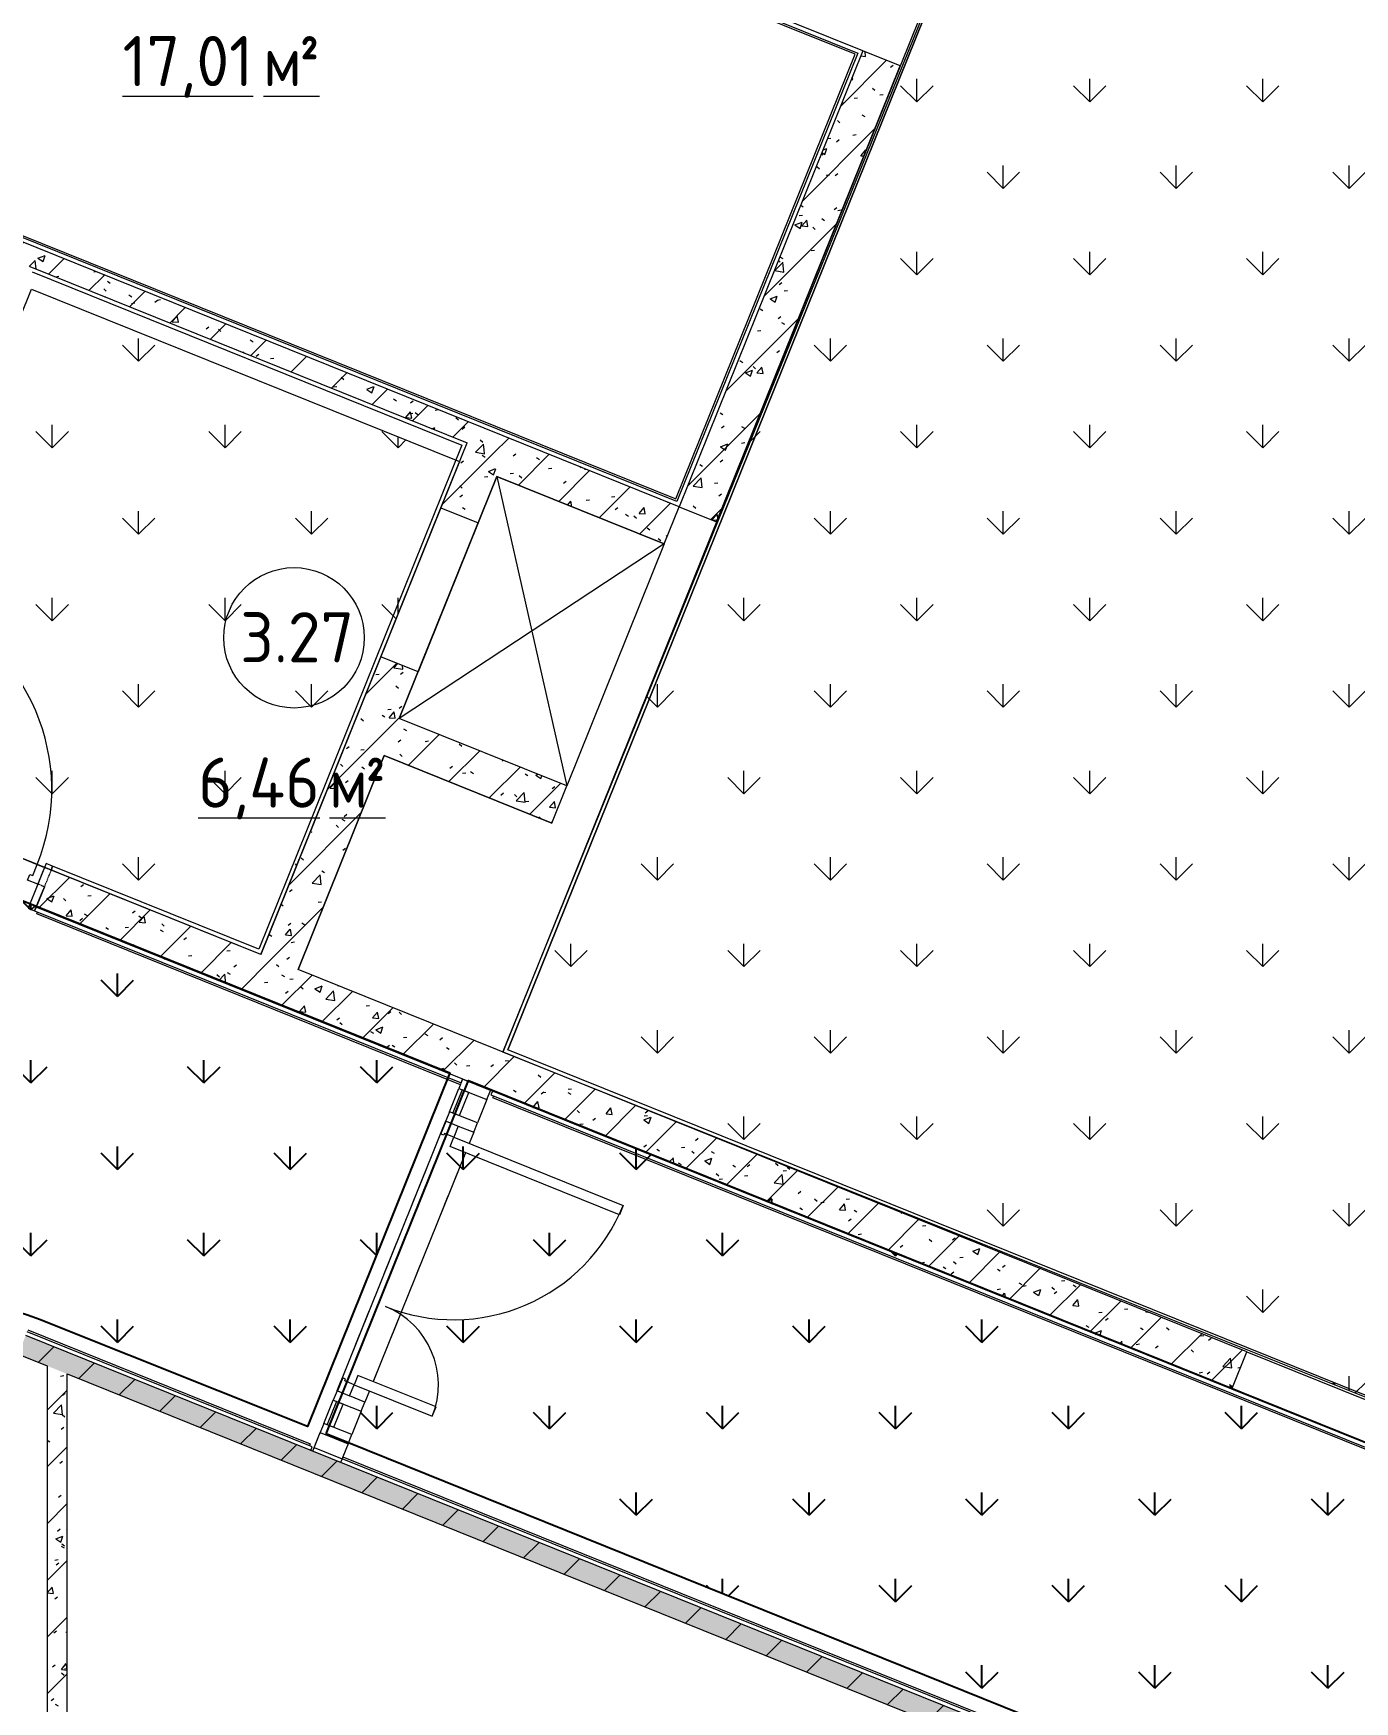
# Model space of a CAD drawing. Header units: millimetres. Extents: x -584918 to 2941280, y 3000189 to 4229862.
# Drawn here: x -433852 to -427265, y 4040997 to 4049313 of the extents above; entities that cross this region are included whole.
import ezdxf

# ---------------------------------------------------------------- set-up
doc = ezdxf.new("R2010")
doc.units = ezdxf.units.MM
doc.linetypes.add('ASVP_Невидимые', pattern=[5, 3, -2])
doc.linetypes.add('ASVP_Штриховая_ш3 п1_5', pattern=[4.5, 3, -1.5])
for name, color, linetype, lineweight in [('Витраж', 7, 'Continuous', 0), ('Двери', 7, 'Continuous', 0), ('Линии', 7, 'Continuous', 0), ('Линии разделители', 7, 'ASVP_Штриховая_ш3 п1_5', 0), ('Марки помещений', 7, 'Continuous', 0), ('Обобщенные модели', 7, 'Continuous', 0), ('Панели витража', 7, 'Continuous', 0), ('Перекрытие', 7, 'Continuous', 0), ('Стены внутренние', 7, 'Continuous', 0), ('Стены несущие', 7, 'Continuous', 0), ('Стены отделка', 7, 'Continuous', 0), ('экспертиза условные обозначения', 1, 'Continuous', 0)]:
    doc.layers.add(name, color=color, linetype=linetype, lineweight=lineweight)
doc.styles.add('GOST Common_2', font='', dxfattribs={"height": 500})
doc.styles.add('GOST Common_3', font='', dxfattribs={"width": 0.9, "height": 500})
doc.styles.get('GOST Common_2').set_extended_font_data('GOST Common')
doc.styles.get('GOST Common_3').set_extended_font_data('GOST Common')
pattern_1 = [(45, (-440814.02, 4025236.82), (-141.4214, 141.4214), [])]
pattern_2 = [(50, (-440814.02, 4025236.82), (364.368, -31.8783), [38.1, -419.1]), (355, (-440814.02, 4025236.8), (-70.486, 382.1133), [30.48, -335.28]), (100.451, (-440783.66, 4025234.16), (293.885, 350.2334), [32.38, -356.18]), (46.184, (-440814, 4025338.4), (542.1585, -84.086), [57.15, -628.65]), (96.636, (-440768.84, 4025331.4), (474.805, 494.855), [48.57, -534.27]), (351.184, (-440814, 4025338.4), (474.81, 494.85), [45.72, -502.92]), (21, (-440763.22, 4025313.02), (303.2285, -204.5305), [38.1, -419.1]), (326, (-440763.22, 4025313), (123.604, 368.376), [30.48, -335.28]), (71.451, (-440737.95, 4025295.97), (426.834, 163.8427), [32.38, -356.18]), (37.5, (-440814.02, 4025236.82), (6.17665, 169.11015), [16.764, -314.452, 16.764, -323.596, -336.55]), (37.5, (-440814.02, 4025236.82), (6.17665, 169.11015), [-671.576, 16.764, -319.786]), (7.5, (-440814.02, 4025236.82), (133.6389, 200.3615), [16.764, -177.292, 16.764, -306.832, -128.27]), (7.5, (-440814.02, 4025236.82), (133.6389, 200.3615), [-517.652, 16.764, -111.506]), (327.5, (-440927.3, 4025236.82), (271.1818, -11.45836), [16.764, -110.236, 16.764, -379.476, -525.78]), (327.5, (-440927.3, 4025236.82), (271.1818, -11.45836), [-523.24, 16.764, -509.016]), (317.5, (-440978.1, 4025236.82), (296.2585, 50.8528), [16.764, -148.336, 16.764, -246.38, -373.38]), (317.5, (-440978.1, 4025236.82), (296.2585, 50.8528), [-428.244, 16.764, -356.616])]
pattern_3 = [(90, (-441193.04, 3779846), (-431.0523, 431.0523), [114.3, -747.8046]), (45, (-441193.04, 3779846), (-431.0523, 431.0523), [114.3, -495.3]), (135, (-441193.04, 3779846), (-431.0523, -431.0523), [114.3, -495.3])]
pattern_4 = [(90, (-520400.44, 3484724), (-431.0523, 431.0523), [114.3, -747.8046]), (45, (-520400.44, 3484724), (-431.0523, 431.0523), [114.3, -495.3]), (135, (-520400.44, 3484724), (-431.0523, -431.0523), [114.3, -495.3])]

# ---------------------------------------------------------------- blocks, each defined once
blk = doc.blocks.new('ASVP_ДверьПротивопожарнаяСтальная_1 полотно - EI30 1000х2000h_полотно_ Г Пр _925 в свету_-7790708-АР Этаж 03')
at = {"layer": 'Двери', "lineweight": 18}
for p, q in [((-500, 1100), (-440, 1100)), ((-500, 100), (-500, 1100)), ((-440, 1100), (-440, 100)), ((-540, 100), (-500, 100)), ((-540, 10), (-540, 100)), ((-440, 100), (-500, 100)), ((-500, 100), (-500, 40)), ((500, 100), (540, 100)), ((500, 40), (500, 100)), ((540, 100), (540, 10)), ((-485, 10), (-540, 10)), ((-500, 40), (-485, 40)), ((-485, 40), (-485, 10)), ((485, 40), (500, 40)), ((485, 10), (485, 40)), ((540, 10), (485, 10))]:
    blk.add_line(p, q, dxfattribs=at)
at = {"layer": 'Двери', "linetype": 'ASVP_Невидимые', "lineweight": 18}
for p, q in [((-575, 100), (-540, 100)), ((-575, 10), (-575, 100)), ((-540, 100), (-540, 10)), ((540, 100), (575, 100)), ((540, 10), (540, 100)), ((575, 100), (575, 10)), ((-540, 10), (-575, 10)), ((575, 10), (540, 10))]:
    blk.add_line(p, q, dxfattribs=at)
at = {"layer": 'Двери'}
blk.add_arc((-500, 100), 1000, 0, 90, dxfattribs=at)
blk = doc.blocks.new('Системная панель - Cтеклопакет Двухкамерный_36 мм-6338300-АР Этаж 03')
at = {"layer": 'Панели витража', "lineweight": 18}
for p, q in [((62.5, 18), (-62.5, 18)), ((-62.5, 18), (-62.5, -18)), ((62.5, -18), (62.5, 18)), ((-62.5, -18), (62.5, -18))]:
    blk.add_line(p, q, dxfattribs=at)
blk = doc.blocks.new('Прямоугольный импост - 50х150 мм-6338301-АР Этаж 03')
at = {"layer": 'Витраж', "lineweight": 18}
for p, q in [((-50, 115), (0, 115)), ((-50, -35), (-50, 115)), ((0, 115), (0, -35)), ((0, -35), (-50, -35))]:
    blk.add_line(p, q, dxfattribs=at)
blk = doc.blocks.new('ASVP_ДверьАлюминиеваяВитражная_2 полотна - Остекленная Внутренняя-6432274-АР Этаж 03')
at = {"layer": 'Двери', "lineweight": 18}
for p, q in [((-665, 942.5), (-615, 942.5)), ((-665, 32.5), (-665, 942.5)), ((-615, 942.5), (-615, 32.5)), ((665, 452.5), (615, 452.5)), ((615, 452.5), (615, 32.5)), ((665, 32.5), (665, 452.5)), ((-725, 32.5), (-665, 32.5)), ((-725, -32.5), (-725, 32.5)), ((-615, 32.5), (-665, 32.5)), ((-665, 32.5), (-665, -17.5)), ((615, 32.5), (665, 32.5)), ((725, 32.5), (665, 32.5)), ((665, 32.5), (665, -17.5)), ((725, -32.5), (725, 32.5)), ((-655, -32.5), (-725, -32.5)), ((-665, -17.5), (-655, -17.5)), ((-655, -17.5), (-655, -32.5)), ((665, -17.5), (655, -17.5)), ((655, -17.5), (655, -32.5)), ((655, -32.5), (725, -32.5))]:
    blk.add_line(p, q, dxfattribs=at)
at = {"layer": 'Двери'}
for centre, radius, start, end in [((-665, 32.5), 910, 360, 90), ((665, 32.5), 420, 90, 180)]:
    blk.add_arc(centre, radius, start, end, dxfattribs=at)
blk = doc.blocks.new('Прямоугольный импост - 50х150 мм-6338298-АР Этаж 03')
at = {"layer": 'Витраж', "lineweight": 18}
for p, q in [((-25, 115), (25, 115)), ((-25, -35), (-25, 115)), ((25, 115), (25, 32.5)), ((25, -35), (-25, -35)), ((25, -32.5), (25, -35))]:
    blk.add_line(p, q, dxfattribs=at)
blk = doc.blocks.new('Прямоугольный импост - 50х150 мм-V4-АР Этаж 03')
at = {"layer": 'Витраж', "lineweight": 18}
for p, q in [((-25, 115), (25, 115)), ((-25, 32.5), (-25, 115)), ((25, 115), (25, -35)), ((-25, -35), (-25, -32.5)), ((25, -35), (-25, -35))]:
    blk.add_line(p, q, dxfattribs=at)
blk = doc.blocks.new('Прямоугольный импост - 50х150 мм-6338307-АР Этаж 03')
at = {"layer": 'Витраж', "lineweight": 18}
for p, q in [((0, 115), (-50, 115)), ((-50, 115), (-50, -35)), ((0, -35), (0, 115)), ((-50, -35), (0, -35))]:
    blk.add_line(p, q, dxfattribs=at)
blk = doc.blocks.new('ASVP_ОТКОС_Оштукатуривание дверного откоса - Оштукатуривание дверного откоса-5867985-АР Этаж 03')
at = {"layer": 'Обобщенные модели'}
for p, q in [((-575, 130), (-575, 0)), ((-540, 0), (-540, 130)), ((540, 130), (540, 0)), ((575, 0), (575, 130)), ((-575, 0), (-540, 0)), ((540, 0), (575, 0))]:
    blk.add_line(p, q, dxfattribs=at)
blk = doc.blocks.new('ASVP_ОТКОС_Оштукатуривание дверного откоса - Оштукатуривание дверного откоса-6302083-АР Этаж 03')
at = {"layer": 'Обобщенные модели'}
for p, q in [((-575, 20), (-575, 0)), ((-540, 0), (-540, 20)), ((540, 20), (540, 0)), ((575, 0), (575, 20)), ((-575, 0), (-540, 0)), ((540, 0), (575, 0))]:
    blk.add_line(p, q, dxfattribs=at)
blk = doc.blocks.new('ASVP_Марка_Помещение_ДваЗначения - Номер Площадь-685795-АР Этаж 03')
at = {"layer": 'Марки помещений'}
blk.add_circle((0, 0), 3.5, dxfattribs=at)

msp = doc.modelspace()

# ---------------------------------------------------------------- hatches: boundary and pattern name
at = {"layer": 'Стены внутренние'}
h = msp.add_hatch(dxfattribs=at)
h.set_pattern_fill('FP_4', color=256, style=0, pattern_type=2)
h.set_pattern_definition(pattern_1)
h.paths.add_polyline_path([(-431690.201, 4047272.164), (-431652.823, 4047364.916), (-437217.937, 4049607.574), (-437255.314, 4049514.822), (-431716.227, 4047282.652)])
h = msp.add_hatch(dxfattribs=at)
h.set_pattern_fill('FP_5', color=256, style=0, pattern_type=2)
h.set_pattern_definition(pattern_2)
h.paths.add_polyline_path([(-431690.201, 4047272.164), (-431652.823, 4047364.916), (-437217.937, 4049607.574), (-437255.314, 4049514.822), (-431716.227, 4047282.652)])
h = msp.add_hatch(dxfattribs=at)
h.set_pattern_fill('FP_4', color=256, style=0, pattern_type=2)
h.set_pattern_definition(pattern_1)
h.paths.add_polyline_path([(-430447.049, 4046879.007), (-429531.297, 4049151.428), (-429716.8, 4049226.183), (-430632.552, 4046953.762)])
h = msp.add_hatch(dxfattribs=at)
h.set_pattern_fill('FP_5', color=256, style=0, pattern_type=2)
h.set_pattern_definition(pattern_2)
h.paths.add_polyline_path([(-430447.049, 4046879.007), (-429531.297, 4049151.428), (-429716.8, 4049226.183), (-430632.552, 4046953.762)])
h = msp.add_hatch(dxfattribs=at)
h.set_pattern_fill('FP_4', color=256, style=0, pattern_type=2)
h.set_pattern_definition(pattern_1)
h.paths.add_polyline_path([(-430707.308, 4046768.258), (-430632.552, 4046953.762), (-431652.823, 4047364.916), (-431690.201, 4047272.164), (-431504.835, 4047197.065), (-431542.075, 4047104.657), (-431167.632, 4046953.762)])
h = msp.add_hatch(dxfattribs=at)
h.set_pattern_fill('FP_5', color=256, style=0, pattern_type=2)
h.set_pattern_definition(pattern_2)
h.paths.add_polyline_path([(-430707.308, 4046768.258), (-430632.552, 4046953.762), (-431652.823, 4047364.916), (-431690.201, 4047272.164), (-431504.835, 4047197.065), (-431542.075, 4047104.657), (-431167.632, 4046953.762)])
h = msp.add_hatch(dxfattribs=at)
h.set_pattern_fill('FP_4', color=256, style=0, pattern_type=2)
h.set_pattern_definition(pattern_1)
h.paths.add_polyline_path([(-432532.582, 4044646.732), (-431934.54, 4046130.762), (-432120.043, 4046205.517), (-432718.086, 4044721.487), (-432707.564, 4044717.247)])
h.paths.add_polyline_path([(-431635.519, 4046872.777), (-431504.835, 4047197.465), (-431690.201, 4047272.164), (-431821.022, 4046947.532), (-431652.823, 4046879.751)])
h = msp.add_hatch(dxfattribs=at)
h.set_pattern_fill('FP_5', color=256, style=0, pattern_type=2)
h.set_pattern_definition(pattern_2)
h.paths.add_polyline_path([(-432532.582, 4044646.732), (-431934.54, 4046130.762), (-432120.043, 4046205.517), (-432718.086, 4044721.487), (-432707.564, 4044717.247)])
h.paths.add_polyline_path([(-431635.519, 4046872.777), (-431504.835, 4047197.465), (-431690.201, 4047272.164), (-431821.022, 4046947.532), (-431652.823, 4046879.751)])
h = msp.add_hatch(dxfattribs=at)
h.set_pattern_fill('FP_4', color=256, style=0, pattern_type=2)
h.set_pattern_definition(pattern_1)
h.paths.add_polyline_path([(-431267.972, 4045376.98), (-431193.217, 4045562.484), (-432027.984, 4045898.882), (-432102.739, 4045713.379), (-431486.285, 4045464.957)])
h = msp.add_hatch(dxfattribs=at)
h.set_pattern_fill('FP_5', color=256, style=0, pattern_type=2)
h.set_pattern_definition(pattern_2)
h.paths.add_polyline_path([(-431267.972, 4045376.98), (-431193.217, 4045562.484), (-432027.984, 4045898.882), (-432102.739, 4045713.379), (-431486.285, 4045464.957)])
h = msp.add_hatch(dxfattribs=at)
h.set_pattern_fill('FP_4', color=256, style=0, pattern_type=2)
h.set_pattern_definition(pattern_1)
h.paths.add_polyline_path([(-427876.991, 4042554.969), (-427802.235, 4042740.473), (-433763.81, 4045142.898), (-433838.565, 4044957.394), (-428337.315, 4042740.473)])
h = msp.add_hatch(dxfattribs=at)
h.set_pattern_fill('FP_5', color=256, style=0, pattern_type=2)
h.set_pattern_definition(pattern_2)
h.paths.add_polyline_path([(-427876.991, 4042554.969), (-427802.235, 4042740.473), (-433763.81, 4045142.898), (-433838.565, 4044957.394), (-428337.315, 4042740.473)])
h = msp.add_hatch(dxfattribs=at)
h.set_pattern_fill('FP_4', color=256, style=0, pattern_type=2)
h.set_pattern_definition(pattern_1)
h.paths.add_polyline_path([(-424801.809, 4039051.612), (-424764.432, 4039144.364), (-433890.656, 4042822.096), (-433928.033, 4042729.344), (-424887.513, 4039086.149)])
h = msp.add_hatch(dxfattribs=at)
h.set_pattern_fill('FP_5', color=256, style=0, pattern_type=2)
h.set_pattern_definition(pattern_2)
h.paths.add_polyline_path([(-424801.809, 4039051.612), (-424764.432, 4039144.364), (-433890.656, 4042822.096), (-433928.033, 4042729.344), (-424887.513, 4039086.149)])
h = msp.add_hatch(dxfattribs=at)
h.set_pattern_fill('FP_4', color=256, style=0, pattern_type=2)
h.set_pattern_definition(pattern_1)
h.paths.add_polyline_path([(-433683.121, 4036286.149), (-433683.121, 4042630.648), (-433783.121, 4042670.946), (-433783.121, 4036286.149)])
h = msp.add_hatch(dxfattribs=at)
h.set_pattern_fill('FP_5', color=256, style=0, pattern_type=2)
h.set_pattern_definition(pattern_2)
h.paths.add_polyline_path([(-433683.121, 4036286.149), (-433683.121, 4042630.648), (-433783.121, 4042670.946), (-433783.121, 4036286.149)])
at = {"layer": 'экспертиза условные обозначения'}
h = msp.add_hatch(dxfattribs=at)
h.set_pattern_fill('GRASS', color=2, scale=24)
h.set_pattern_definition(pattern_4)
h.paths.add_polyline_path([(-431512.311, 4044235.578), (-427800.851, 4053391.989), (-420788.808, 4050566.24), (-424474.242, 4041420.904)])
at = {"layer": 'экспертиза условные обозначения', "lineweight": -3}
h = msp.add_hatch(dxfattribs=at)
h.set_pattern_fill('GRASS', color=3, scale=24)
h.set_pattern_definition(pattern_3)
edge = h.paths.add_edge_path()
edge.add_line((-445679.162, 4047680.628), (-445018.622, 4049468.181))
edge.add_line((-445018.622, 4049468.181), (-439841.984, 4047376.683))
edge.add_line((-439841.984, 4047376.683), (-437786.215, 4052478.037))
edge.add_line((-437786.215, 4052478.037), (-436394.937, 4051917.372))
edge.add_line((-436394.937, 4051917.372), (-438448.837, 4046820.656))
edge.add_line((-438448.837, 4046820.656), (-431775.339, 4044131.336))
edge.add_line((-431775.339, 4044131.336), (-432485.514, 4042369.05))
edge.add_line((-432485.514, 4042369.05), (-433821.967, 4042902.23))
edge.add_arc((-434225.652, 4041870.898), 1107.523, 68.623549, 179.4277519)
edge.add_line((-435333.121, 4041881.959), (-435333.121, 4039986.149))
edge.add_line((-435333.121, 4039986.149), (-438083.121, 4039986.149))
edge.add_line((-438083.121, 4039986.149), (-438083.121, 4044619.411))
edge.add_line((-438083.121, 4044619.411), (-441018.582, 4045807.749))
edge.add_line((-441018.582, 4045807.749), (-445679.162, 4047680.628))
at = {"layer": 'экспертиза условные обозначения'}
h = msp.add_hatch(dxfattribs=at)
h.set_pattern_fill('GRASS', color=4, scale=24)
h.set_pattern_definition(pattern_4)
h.paths.add_polyline_path([(-433860.872, 4048039.098), (-431727.578, 4047179.412), (-432718.086, 4044721.487), (-434851.379, 4045581.172)])
at = {"layer": 'экспертиза условные обозначения', "lineweight": -3}
h = msp.add_hatch(dxfattribs=at)
h.set_pattern_fill('GRASS', color=3, scale=24)
h.set_pattern_definition(pattern_3)
edge = h.paths.add_edge_path()
edge.add_line((-432392.762, 4042331.672), (-431682.587, 4044093.958))
edge.add_line((-431682.587, 4044093.958), (-418356.009, 4038718.156))
edge.add_line((-418356.009, 4038718.156), (-419064.315, 4036960.507))
edge.add_line((-419064.315, 4036960.507), (-420218.582, 4037425.66))
edge.add_arc((-420665.045, 4036400.374), 1118.275, 66.4691573, 178.9169665)
edge.add_line((-421783.121, 4036421.511), (-421783.121, 4034586.149))
edge.add_line((-421783.121, 4034586.149), (-424683.121, 4034586.149))
edge.add_line((-424683.121, 4034586.149), (-424683.121, 4039219.411))
edge.add_line((-424683.121, 4039219.411), (-428618.582, 4040810.734))
edge.add_line((-428618.582, 4040810.734), (-432392.762, 4042331.672))

# ---------------------------------------------------------------- linework, layer by layer
at = {"layer": 'Линии'}
for p, q in [((-427800.851, 4053391.989), (-431486.285, 4044246.653)), ((-431542.075, 4047104.657), (-432027.984, 4045898.882)), ((-432027.984, 4045898.882), (-431542.075, 4047104.657)), ((-430707.308, 4046768.258), (-431542.075, 4047104.657)), ((-431542.075, 4047104.657), (-431193.217, 4045562.484)), ((-431542.075, 4047104.657), (-430707.308, 4046768.258)), ((-430707.308, 4046768.258), (-432027.984, 4045898.882)), ((-430707.308, 4046768.258), (-431193.217, 4045562.484)), ((-431193.217, 4045562.484), (-432027.984, 4045898.882)), ((-432102.739, 4045713.379), (-432532.582, 4044646.732)), ((-431267.972, 4045376.98), (-432102.739, 4045713.379))]:
    msp.add_line(p, q, dxfattribs=at)
at = {"layer": 'Линии разделители'}
for p, q in [((-431777.692, 4043938.218), (-431730.97, 4044054.158)), ((-431591.842, 4043998.092), (-431638.564, 4043882.152)), ((-432338.357, 4042546.94), (-431796.381, 4043891.842)), ((-431657.253, 4043835.776), (-431679.68, 4043780.125)), ((-431698.368, 4043733.749), (-432158.113, 4042592.9)), ((-432176.802, 4042546.524), (-432199.229, 4042490.873)), ((-432403.767, 4042384.624), (-432357.045, 4042500.564)), ((-432217.917, 4042444.497), (-432264.64, 4042328.558)), ((-432459.834, 4042245.496), (-432422.456, 4042338.248)), ((-432283.328, 4042282.182), (-432309.493, 4042217.255))]:
    msp.add_line(p, q, dxfattribs=at)
at = {"layer": 'Перекрытие'}
for p, q in [((-434705.241, 4045522.281), (-433833.373, 4045170.931)), ((-431777.692, 4043938.218), (-431730.97, 4044054.158)), ((-431591.842, 4043998.092), (-431638.564, 4043882.152)), ((-432338.357, 4042546.94), (-431796.381, 4043891.842)), ((-431657.253, 4043835.776), (-431679.68, 4043780.125)), ((-431698.368, 4043733.749), (-432158.113, 4042592.9)), ((-432176.802, 4042546.524), (-432199.229, 4042490.873)), ((-432403.767, 4042384.624), (-432357.045, 4042500.564)), ((-432217.917, 4042444.497), (-432264.64, 4042328.558)), ((-432459.834, 4042245.496), (-432422.456, 4042338.248)), ((-432283.328, 4042282.182), (-432309.493, 4042217.255)), ((-432452.358, 4042264.047), (-432313.23, 4042207.98))]:
    msp.add_line(p, q, dxfattribs=at)
at = {"layer": 'Стены внутренние'}
for p, q in [((-429755.839, 4049209.571), (-436285.572, 4051840.956)), ((-437178.898, 4049624.186), (-430649.165, 4046992.801)), ((-430649.165, 4046992.801), (-429755.839, 4049209.571)), ((-431635.519, 4046872.777), (-431934.54, 4046130.762)), ((-433835.865, 4044923.962), (-433832.128, 4044933.237)), ((-431723.495, 4044072.708), (-433835.865, 4044923.962)), ((-431561.179, 4044007.298), (-431557.441, 4044016.573)), ((-424901.593, 4041323.584), (-431561.179, 4044007.298)), ((-433879.442, 4042849.922), (-432471.808, 4042282.666)), ((-432471.808, 4042282.666), (-432475.546, 4042273.391)), ((-432309.493, 4042217.255), (-432313.23, 4042207.98)), ((-432309.493, 4042217.255), (-424703.121, 4039152.001))]:
    msp.add_line(p, q, dxfattribs=at)
at = {"layer": 'Стены несущие'}
for p, q in [((-430632.552, 4046953.762), (-437310.688, 4049644.951)), ((-429716.8, 4049226.183), (-430632.552, 4046953.762)), ((-429531.297, 4049151.428), (-429716.8, 4049226.183)), ((-430447.049, 4046879.007), (-429531.297, 4049151.428)), ((-433869.87, 4048150.538), (-431690.201, 4047272.164)), ((-431821.022, 4046947.532), (-431690.201, 4047272.164)), ((-431635.519, 4046872.777), (-431542.075, 4047104.657)), ((-431542.075, 4047104.657), (-430707.308, 4046768.258)), ((-431821.022, 4046947.532), (-431635.519, 4046872.777)), ((-430707.308, 4046768.258), (-430632.552, 4046953.762)), ((-430632.552, 4046953.762), (-430447.049, 4046879.007)), ((-432718.086, 4044721.487), (-432120.043, 4046205.517)), ((-431934.54, 4046130.762), (-432120.043, 4046205.517)), ((-432027.984, 4045898.882), (-431934.54, 4046130.762)), ((-431193.217, 4045562.484), (-432027.984, 4045898.882)), ((-432532.582, 4044646.732), (-432102.739, 4045713.379)), ((-432102.739, 4045713.379), (-431267.972, 4045376.98)), ((-431267.972, 4045376.98), (-431193.217, 4045562.484)), ((-432718.086, 4044721.487), (-433763.81, 4045142.898)), ((-433797.449, 4045059.422), (-433838.565, 4044957.394)), ((-427876.991, 4042554.969), (-433838.565, 4044957.394)), ((-427802.235, 4042740.473), (-432532.582, 4044646.732)), ((-424764.432, 4039144.364), (-433890.656, 4042822.096)), ((-433928.033, 4042729.344), (-433783.121, 4042670.946)), ((-427876.991, 4042554.969), (-427802.235, 4042740.473)), ((-433783.121, 4042670.946), (-433783.121, 4039986.149)), ((-433683.121, 4042630.648), (-428857.883, 4040686.149)), ((-433683.121, 4040686.149), (-433683.121, 4042630.648))]:
    msp.add_line(p, q, dxfattribs=at)
at = {"layer": 'Стены отделка'}
for p, q in [((-427811.926, 4053418.015), (-431512.311, 4044235.578)), ((-431486.285, 4044246.653), (-427800.851, 4053391.989)), ((-429716.8, 4049226.183), (-436302.185, 4051879.995)), ((-436291.11, 4051853.969), (-429742.826, 4049215.108)), ((-430643.627, 4046979.788), (-437191.911, 4049618.648)), ((-429742.826, 4049215.108), (-430643.627, 4046979.788)), ((-433858.795, 4048124.512), (-431716.227, 4047261.089)), ((-431716.227, 4047261.089), (-432729.16, 4044747.513)), ((-432120.043, 4046205.517), (-431821.022, 4046947.532)), ((-430632.552, 4046953.762), (-430632.552, 4046953.762)), ((-433756.334, 4045161.449), (-433763.81, 4045142.898)), ((-432729.16, 4044747.513), (-433756.334, 4045161.449)), ((-433838.565, 4044957.394), (-433846.04, 4044938.844)), ((-433846.04, 4044938.844), (-431719.757, 4044081.984)), ((-424474.242, 4041420.904), (-431486.285, 4044246.653)), ((-431719.757, 4044081.984), (-431712.281, 4044100.534)), ((-431563.878, 4044040.73), (-431571.354, 4044022.179)), ((-431571.354, 4044022.179), (-424341.344, 4041108.593)), ((-432461.633, 4042267.784), (-433883.18, 4042840.646)), ((-427802.235, 4042740.473), (-424463.167, 4041394.878)), ((-424352.419, 4041134.619), (-427876.991, 4042554.969)), ((-432469.109, 4042249.234), (-432461.633, 4042267.784)), ((-432313.23, 4042207.98), (-432320.706, 4042189.43)), ((-424713.121, 4039145.249), (-432313.23, 4042207.98))]:
    msp.add_line(p, q, dxfattribs=at)
at = {"layer": 'экспертиза условные обозначения', "color": 2}
msp.add_lwpolyline([(-431512.311, 4044235.578), (-427800.851, 4053391.989), (-420788.808, 4050566.24), (-424474.242, 4041420.904), (-431512.311, 4044235.578)], dxfattribs=at)
at = {"layer": 'экспертиза условные обозначения', "color": 3, "lineweight": -3}
for points in [[(-445679.162, 4047680.628), (-445018.622, 4049468.181), (-439841.984, 4047376.683), (-437786.215, 4052478.037), (-436394.937, 4051917.372), (-438448.837, 4046820.656), (-431775.339, 4044131.336), (-432485.514, 4042369.05), (-433821.967, 4042902.23, 0.52503513), (-435333.121, 4041881.959), (-435333.121, 4039986.149), (-438083.121, 4039986.149), (-438083.121, 4044619.411), (-441018.582, 4045807.749), (-445679.162, 4047680.628)], [(-432392.762, 4042331.672), (-431682.587, 4044093.958), (-418356.009, 4038718.156), (-419064.315, 4036960.507), (-420218.582, 4037425.66, 0.53421838), (-421783.121, 4036421.511), (-421783.121, 4034586.149), (-424683.121, 4034586.149), (-424683.121, 4039219.411), (-428618.582, 4040810.734), (-432392.762, 4042331.672)]]:
    msp.add_lwpolyline(points, format="xyb", dxfattribs=at)
at = {"layer": 'экспертиза условные обозначения', "color": 4}
msp.add_lwpolyline([(-433860.872, 4048039.098), (-431727.578, 4047179.412), (-432718.086, 4044721.487), (-434851.379, 4045581.172), (-433860.872, 4048039.098)], dxfattribs=at)

# ---------------------------------------------------------------- block references
at = {"layer": 'Витраж', "extrusion": (0, 0, -1), "rotation": 111.9486990835425}
for name, p in [('Прямоугольный импост - 50х150 мм-6338301-АР Этаж 03', (431679.818, 4044087.452)), ('Прямоугольный импост - 50х150 мм-V4-АР Этаж 03', (431754.573, 4043901.948)), ('Прямоугольный импост - 50х150 мм-6338298-АР Этаж 03', (432315.238, 4042510.67))]:
    msp.add_blockref(name, p, dxfattribs=at)
at = {"layer": 'Витраж', "rotation": 248.0513009164575}
msp.add_blockref('Прямоугольный импост - 50х150 мм-6338307-АР Этаж 03', (-432389.993, 4042325.166), dxfattribs=at)
at = {"layer": 'Двери'}
for name, p, rotation in [('ASVP_ДверьПротивопожарнаяСтальная_1 полотно - EI30 1000х2000h_полотно_ Г Пр _925 в свету_-7790708-АР Этаж 03', (-434334.511, 4045265.068), 338.0513009164578), ('ASVP_ДверьАлюминиеваяВитражная_2 полотна - Остекленная Внутренняя-6432274-АР Этаж 03', (-432034.906, 4043206.309), 248.0513009164575)]:
    msp.add_blockref(name, p, dxfattribs=dict(at, rotation=rotation))
at = {"layer": 'Марки помещений', "xscale": 99.99999999999993, "yscale": 99.99999999999993, "zscale": 99.99999999999993}
msp.add_blockref('ASVP_Марка_Помещение_ДваЗначения - Номер Площадь-685795-АР Этаж 03', (-432552.828, 4046300.412), dxfattribs=at)
at = {"layer": 'Обобщенные модели'}
for name, p, rotation in [('ASVP_ОТКОС_Оштукатуривание дверного откоса - Оштукатуривание дверного откоса-6302083-АР Этаж 03', (-434289.657, 4045376.37), 158.0513009164576), ('ASVP_ОТКОС_Оштукатуривание дверного откоса - Оштукатуривание дверного откоса-5867985-АР Этаж 03', (-434379.364, 4045153.765), 338.0513009164578)]:
    msp.add_blockref(name, p, dxfattribs=dict(at, rotation=rotation))
at = {"layer": 'Панели витража', "rotation": 68.05130091645754}
for p in [(-431721.868, 4043983.106), (-432347.943, 4042429.512)]:
    msp.add_blockref('Системная панель - Cтеклопакет Двухкамерный_36 мм-6338300-АР Этаж 03', p, dxfattribs=at)

# ---------------------------------------------------------------- texts
at = {"layer": 'Марки помещений', "char_height": 250, "attachment_point": 1}
for s, insert, width, style in [('\\L17,01 ', (-433407.305, 4049300.294), 851.39212, 'GOST Common_2'), ('\\L\\fGOST Common|b0|i0|c238|p34|;\\W.9;\\L²', (-432526.243, 4049300.294), 165.94931, 'GOST Common_3'), ('\\L\\fGOST Common|b0|i0|c204|p34|;\\W.9;\\Lм', (-432704.837, 4049300.294), 216.45562, 'GOST Common_2'), ('3.27', (-432821.485, 4046428.138), 663.79725, 'GOST Common_2'), ('\\L6,46 ', (-433030.721, 4045703.607), 793.67062, 'GOST Common_2'), ('\\L\\fGOST Common|b0|i0|c238|p34|;\\W.9;\\L²', (-432197.284, 4045703.607), 165.94931, 'GOST Common_3'), ('\\L\\fGOST Common|b0|i0|c204|p34|;\\W.9;\\Lм', (-432375.878, 4045703.607), 216.45562, 'GOST Common_2')]:
    msp.add_mtext(s, dxfattribs=dict(at, insert=insert, width=width, style=style))

doc.saveas('drawing.dxf')
